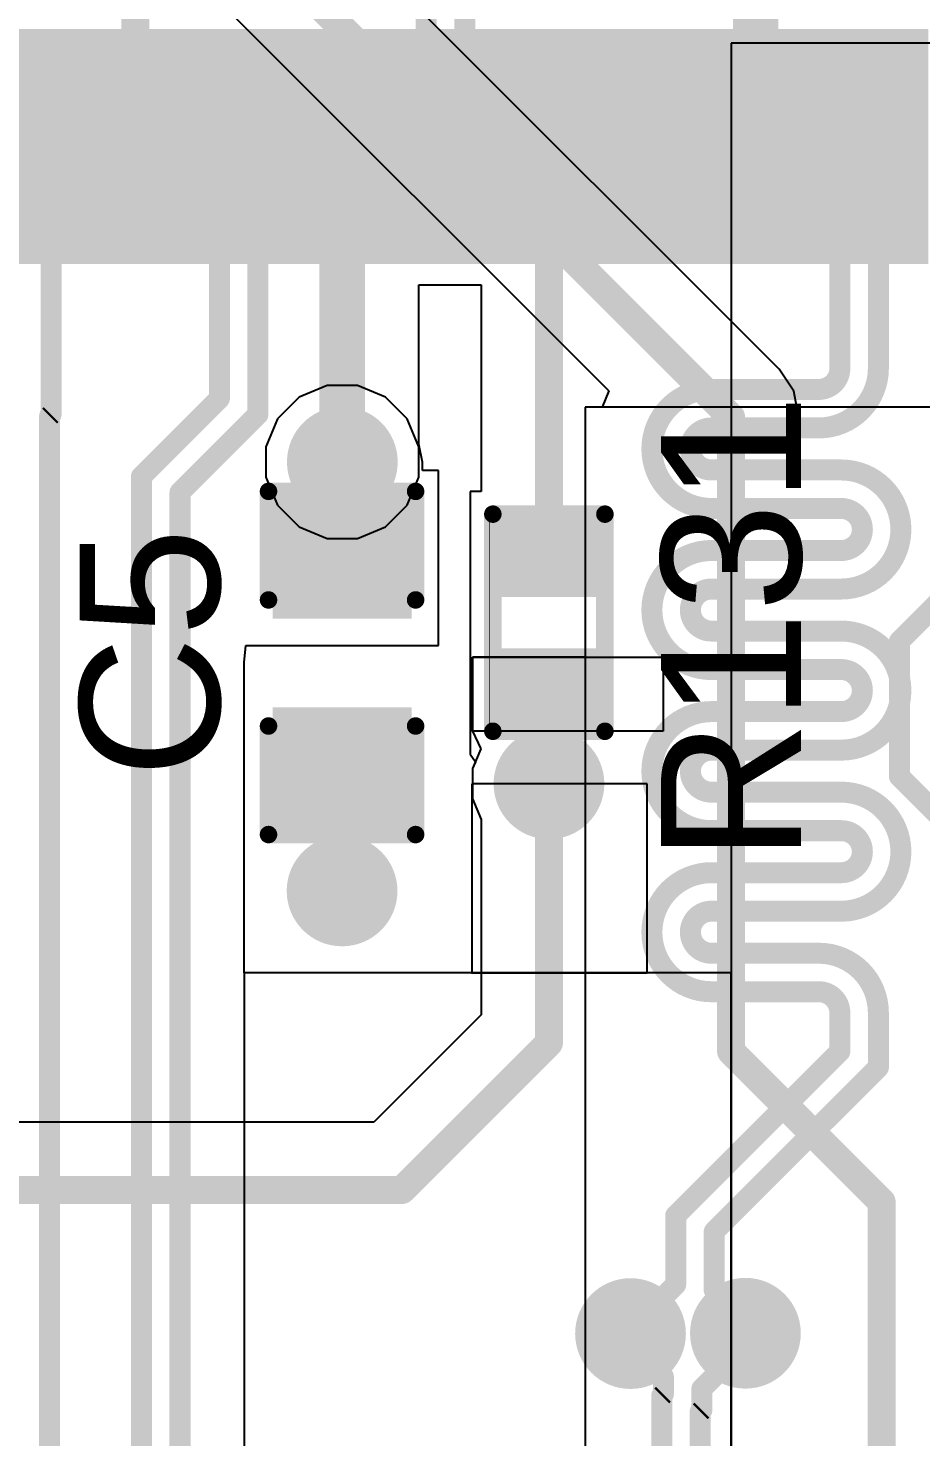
# Model space of a CAD drawing. Header units: millimetres. Extents: x 0 to 172, y 0 to 138.
# Drawn here: x 77.12 to 83.6, y 36.56 to 46.78 of the extents above; entities that cross this region are included whole.
import ezdxf

# ---------------------------------------------------------------- set-up
doc = ezdxf.new("R2010")
doc.units = ezdxf.units.MM
for name, color, linetype in [('BottomLayer', 5, 'Continuous'), ('BottomSolder', 6, 'Continuous'), ('TopLayer', 1, 'Continuous'), ('TopOverlay', 2, 'Continuous'), ('TopPaste', 8, 'Continuous'), ('TopSolder', 216, 'Continuous'), ('ViaHoleLayer', 16, 'Continuous')]:
    doc.layers.add(name, color=color, linetype=linetype)
doc.styles.add('Arial', font='', dxfattribs={"height": 0.2})
doc.styles.get('Arial').set_extended_font_data('Arial')

# ---------------------------------------------------------------- blocks, each defined once
blk = doc.blocks.new('MM70_314B1_2_R300_33')
at = {"layer": 'TopLayer'}
for points in [[(22.04999908, 4.84999919), (22.34999848, 4.84999919), (22.34999848, 3.34999965), (22.04999908, 3.34999965)], [(22.55000062, 4.84999919), (22.85000002, 4.84999919), (22.85000002, 3.34999965), (22.55000062, 3.34999965)], [(23.04999962, 4.84999919), (23.34999902, 4.84999919), (23.34999902, 3.34999965), (23.04999962, 3.34999965)], [(23.54999862, 4.84999919), (23.84999802, 4.84999919), (23.84999802, 3.34999965), (23.54999862, 3.34999965)], [(24.05000016, 4.84999919), (24.34999956, 4.84999919), (24.34999956, 3.34999965), (24.05000016, 3.34999965)], [(24.54999916, 4.84999919), (24.84999856, 4.84999919), (24.84999856, 3.34999965), (24.54999916, 3.34999965)], [(25.0500007, 4.84999919), (25.3500001, 4.84999919), (25.3500001, 3.34999965), (25.0500007, 3.34999965)], [(25.5499997, 4.84999919), (25.8499991, 4.84999919), (25.8499991, 3.34999965), (25.5499997, 3.34999965)], [(26.0499987, 4.84999919), (26.3499981, 4.84999919), (26.3499981, 3.34999965), (26.0499987, 3.34999965)], [(26.55000024, 4.84999919), (26.84999964, 4.84999919), (26.84999964, 3.34999965), (26.55000024, 3.34999965)], [(27.04999924, 4.84999919), (27.34999864, 4.84999919), (27.34999864, 3.34999965), (27.04999924, 3.34999965)], [(27.55000078, 4.84999919), (27.85000018, 4.84999919), (27.85000018, 3.34999965), (27.55000078, 3.34999965)], [(28.04999978, 4.84999919), (28.34999918, 4.84999919), (28.34999918, 3.34999965), (28.04999978, 3.34999965)]]:
    blk.add_hatch(color=1, dxfattribs=at).paths.add_polyline_path(points)
at = {"layer": 'TopPaste'}
for points in [[(22.04999908, 4.84999919), (22.34999848, 4.84999919), (22.34999848, 3.34999965), (22.04999908, 3.34999965)], [(22.55000062, 4.84999919), (22.85000002, 4.84999919), (22.85000002, 3.34999965), (22.55000062, 3.34999965)], [(23.04999962, 4.84999919), (23.34999902, 4.84999919), (23.34999902, 3.34999965), (23.04999962, 3.34999965)], [(23.54999862, 4.84999919), (23.84999802, 4.84999919), (23.84999802, 3.34999965), (23.54999862, 3.34999965)], [(24.05000016, 4.84999919), (24.34999956, 4.84999919), (24.34999956, 3.34999965), (24.05000016, 3.34999965)], [(24.54999916, 4.84999919), (24.84999856, 4.84999919), (24.84999856, 3.34999965), (24.54999916, 3.34999965)], [(25.0500007, 4.84999919), (25.3500001, 4.84999919), (25.3500001, 3.34999965), (25.0500007, 3.34999965)], [(25.5499997, 4.84999919), (25.8499991, 4.84999919), (25.8499991, 3.34999965), (25.5499997, 3.34999965)], [(26.0499987, 4.84999919), (26.3499981, 4.84999919), (26.3499981, 3.34999965), (26.0499987, 3.34999965)], [(26.55000024, 4.84999919), (26.84999964, 4.84999919), (26.84999964, 3.34999965), (26.55000024, 3.34999965)], [(27.04999924, 4.84999919), (27.34999864, 4.84999919), (27.34999864, 3.34999965), (27.04999924, 3.34999965)], [(27.55000078, 4.84999919), (27.85000018, 4.84999919), (27.85000018, 3.34999965), (27.55000078, 3.34999965)], [(28.04999978, 4.84999919), (28.34999918, 4.84999919), (28.34999918, 3.34999965), (28.04999978, 3.34999965)]]:
    blk.add_hatch(color=8, dxfattribs=at).paths.add_polyline_path(points)
at = {"layer": 'TopSolder'}
for points in [[(21.94839908, 4.95159919), (22.45159848, 4.95159919), (22.45159848, 3.24839965), (21.94839908, 3.24839965)], [(22.44840062, 4.95159919), (22.95160002, 4.95159919), (22.95160002, 3.24839965), (22.44840062, 3.24839965)], [(22.94839962, 4.95159919), (23.45159902, 4.95159919), (23.45159902, 3.24839965), (22.94839962, 3.24839965)], [(23.44839862, 4.95159919), (23.95159802, 4.95159919), (23.95159802, 3.24839965), (23.44839862, 3.24839965)], [(23.94840016, 4.95159919), (24.45159956, 4.95159919), (24.45159956, 3.24839965), (23.94840016, 3.24839965)], [(24.44839916, 4.95159919), (24.95159856, 4.95159919), (24.95159856, 3.24839965), (24.44839916, 3.24839965)], [(24.9484007, 4.95159919), (25.4516001, 4.95159919), (25.4516001, 3.24839965), (24.9484007, 3.24839965)], [(25.4483997, 4.95159919), (25.9515991, 4.95159919), (25.9515991, 3.24839965), (25.4483997, 3.24839965)], [(25.9483987, 4.95159919), (26.4515981, 4.95159919), (26.4515981, 3.24839965), (25.9483987, 3.24839965)], [(26.44840024, 4.95159919), (26.95159964, 4.95159919), (26.95159964, 3.24839965), (26.44840024, 3.24839965)], [(26.94839924, 4.95159919), (27.45159864, 4.95159919), (27.45159864, 3.24839965), (26.94839924, 3.24839965)], [(27.44840078, 4.95159919), (27.95160018, 4.95159919), (27.95160018, 3.24839965), (27.44840078, 3.24839965)], [(27.94839978, 4.95159919), (28.45159918, 4.95159919), (28.45159918, 3.24839965), (27.94839978, 3.24839965)], [(28.44839878, 4.95159919), (28.95159818, 4.95159919), (28.95159818, 3.24839965), (28.44839878, 3.24839965)]]:
    blk.add_hatch(color=216, dxfattribs=at).paths.add_polyline_path(points)
blk = doc.blocks.new('R___0402_102')
at = {"layer": 'TopLayer'}
for points in [[(-0.6985, -0.3175), (-0.6985, 0.3174999999999999), (-0.2413000000000001, 0.3175), (-0.2412999999999999, -0.3174999999999999)], [(0.2413000000000001, -0.3175), (0.2412999999999999, 0.3174999999999999), (0.6985, 0.3175), (0.6985, -0.3174999999999999)]]:
    blk.add_hatch(color=1, dxfattribs=at).paths.add_polyline_path(points)
at = {"layer": 'TopPaste'}
for points in [[(-0.6985, -0.3175), (-0.6985, 0.3174999999999999), (-0.2413000000000001, 0.3175), (-0.2412999999999999, -0.3174999999999999)], [(0.2413000000000001, -0.3175), (0.2412999999999999, 0.3174999999999999), (0.6985, 0.3175), (0.6985, -0.3174999999999999)]]:
    blk.add_hatch(color=8, dxfattribs=at).paths.add_polyline_path(points)
at = {"layer": 'TopSolder'}
for points in [[(-0.75350116, -0.3725011600000001), (-0.75350116, 0.3725011599999999), (-0.18629884, 0.3725011600000001), (-0.1862988399999999, -0.3725011599999999)], [(0.18629884, -0.3725011600000001), (0.1862988399999999, 0.3725011599999999), (0.75350116, 0.3725011600000001), (0.75350116, -0.3725011599999999)]]:
    blk.add_hatch(color=216, dxfattribs=at).paths.add_polyline_path(points)
at = {"layer": 'TopOverlay'}
for points, const_width in [([(-0.7874, -0.4064), (-0.7874, 0.4064)], 0.127), ([(0.7874, 0.4064), (-0.7874, 0.4064)], 0.127), ([(0.7874, -0.4064), (0.7874, 0.4064)], 0.127), ([(0.7874, -0.4064), (-0.7874, -0.4064)], 0.127), ([(0.8128, -0.4318), (-0.8128, -0.4318)], 0.0032258)]:
    blk.add_lwpolyline(points, dxfattribs=dict(at, const_width=const_width))
for points, const_width in [([(-0.8191499999999999, 0.4064, 1), (-0.7556499999999999, 0.4064, 1)], 0.0635), ([(-0.8191499999999999, 0.4064, 1), (-0.7556499999999999, 0.4064, 1)], 0.0635), ([(0.7556499999999999, 0.4064, 1), (0.8191499999999999, 0.4064, 1)], 0.0635), ([(0.7556499999999999, 0.4064, 1), (0.8191499999999999, 0.4064, 1)], 0.0635), ([(-0.8191499999999999, -0.4064, 1), (-0.7556499999999999, -0.4064, 1)], 0.0635), ([(-0.8191499999999999, -0.4064, 1), (-0.7556499999999999, -0.4064, 1)], 0.0635), ([(0.7556499999999999, -0.4064, 1), (0.8191499999999999, -0.4064, 1)], 0.0635), ([(0.7556499999999999, -0.4064, 1), (0.8191499999999999, -0.4064, 1)], 0.0635), ([(-0.81360518, -0.4318, 1), (-0.8119948199999999, -0.4318, 1)], 0.0016129), ([(0.8119948199999999, -0.4318, 1), (0.81360518, -0.4318, 1)], 0.0016129)]:
    blk.add_lwpolyline(points, format="xyb", close=True, dxfattribs=dict(at, const_width=const_width))
blk = doc.blocks.new('C___0603_426')
at = {"layer": 'TopLayer'}
for points in [[(-0.3809999999999999, 0.4445), (-0.3809999999999999, -0.4445), (-1.143, -0.4445), (-1.143, 0.4445)], [(1.143, 0.4445), (1.143, -0.4445), (0.3809999999999999, -0.4445), (0.3809999999999999, 0.4445)]]:
    blk.add_hatch(color=1, dxfattribs=at).paths.add_polyline_path(points)
at = {"layer": 'TopPaste'}
for points in [[(-0.3809999999999999, 0.4445), (-0.3809999999999999, -0.4445), (-1.143, -0.4445), (-1.143, 0.4445)], [(1.143, 0.4445), (1.143, -0.4445), (0.3809999999999999, -0.4445), (0.3809999999999999, 0.4445)]]:
    blk.add_hatch(color=8, dxfattribs=at).paths.add_polyline_path(points)
at = {"layer": 'TopSolder'}
for points in [[(-0.3210001199999999, 0.50449988), (-0.3210001199999999, -0.50449988), (-1.20299988, -0.50449988), (-1.20299988, 0.50449988)], [(1.20299988, 0.50449988), (1.20299988, -0.50449988), (0.3210001199999999, -0.50449988), (0.3210001199999999, 0.50449988)]]:
    blk.add_hatch(color=216, dxfattribs=at).paths.add_polyline_path(points)
at = {"layer": 'TopOverlay', "const_width": 0.127}
for points in [[(-1.2446, 0.5334), (-0.4571999999999999, 0.5334)], [(-1.2446, 0.5334), (-1.2446, -0.5334)], [(0.4571999999999999, 0.5334), (1.2446, 0.5334)], [(1.2446, 0.5334), (1.2446, -0.5334)], [(-1.2446, -0.5334), (-0.4571999999999999, -0.5334)], [(0.4571999999999999, -0.5334), (1.2446, -0.5334)]]:
    blk.add_lwpolyline(points, dxfattribs=at)
at = {"layer": 'TopOverlay', "const_width": 0.0635}
for points in [[(-1.27635, 0.5334, 1), (-1.21285, 0.5334, 1)], [(-1.27635, 0.5334, 1), (-1.21285, 0.5334, 1)], [(-0.4889499999999999, 0.5334, 1), (-0.42545, 0.5334, 1)], [(0.42545, 0.5334, 1), (0.4889499999999999, 0.5334, 1)], [(1.21285, 0.5334, 1), (1.27635, 0.5334, 1)], [(1.21285, 0.5334, 1), (1.27635, 0.5334, 1)], [(-1.27635, -0.5334, 1), (-1.21285, -0.5334, 1)], [(-1.27635, -0.5334, 1), (-1.21285, -0.5334, 1)], [(-0.4889499999999999, -0.5334, 1), (-0.42545, -0.5334, 1)], [(0.42545, -0.5334, 1), (0.4889499999999999, -0.5334, 1)], [(1.21285, -0.5334, 1), (1.27635, -0.5334, 1)], [(1.21285, -0.5334, 1), (1.27635, -0.5334, 1)]]:
    blk.add_lwpolyline(points, format="xyb", close=True, dxfattribs=at)

msp = doc.modelspace()

# ---------------------------------------------------------------- hatches: boundary and pattern name
at = {"layer": 'BottomLayer'}
h = msp.add_hatch(color=5, dxfattribs=at)
edge = h.paths.add_edge_path()
edge.add_arc((79.40039999999999, 43.63466254), 0.2999994, 0, 360)
h = msp.add_hatch(color=5, dxfattribs=at)
edge = h.paths.add_edge_path()
edge.add_arc((80.899, 41.3004), 0.2999994, 0, 360)
h = msp.add_hatch(color=5, dxfattribs=at)
edge = h.paths.add_edge_path()
edge.add_arc((79.39839848, 40.52320064), 0.2999994, 0, 360)
h = msp.add_hatch(color=5, dxfattribs=at)
edge = h.paths.add_edge_path()
edge.add_arc((81.4904009, 37.3126), 0.2999994, 0, 360)
h = msp.add_hatch(color=5, dxfattribs=at)
edge = h.paths.add_edge_path()
edge.add_arc((82.32379522, 37.31500029999999), 0.2999994, 0, 360)
at = {"layer": 'BottomSolder'}
h = msp.add_hatch(color=6, dxfattribs=at)
edge = h.paths.add_edge_path()
edge.add_arc((79.40039999999999, 43.63466254), 0.4015993999999999, 0, 360)
h = msp.add_hatch(color=6, dxfattribs=at)
edge = h.paths.add_edge_path()
edge.add_arc((80.899, 41.3004), 0.4015993999999999, 0, 360)
h = msp.add_hatch(color=6, dxfattribs=at)
edge = h.paths.add_edge_path()
edge.add_arc((79.39839848, 40.52320064), 0.4015993999999999, 0, 360)
h = msp.add_hatch(color=6, dxfattribs=at)
edge = h.paths.add_edge_path()
edge.add_arc((81.4904009, 37.3126), 0.4015993999999999, 0, 360)
h = msp.add_hatch(color=6, dxfattribs=at)
edge = h.paths.add_edge_path()
edge.add_arc((82.32379522, 37.31500029999999), 0.4015993999999999, 0, 360)
at = {"layer": 'TopLayer'}
h = msp.add_hatch(color=1, dxfattribs=at)
edge = h.paths.add_edge_path()
edge.add_arc((79.40039999999999, 43.63466254), 0.2999994, 0, 360)
h = msp.add_hatch(color=1, dxfattribs=at)
edge = h.paths.add_edge_path()
edge.add_arc((80.899, 41.3004), 0.2999994, 0, 360)
h = msp.add_hatch(color=1, dxfattribs=at)
edge = h.paths.add_edge_path()
edge.add_arc((79.39839848, 40.52320064), 0.2999994, 0, 360)
h = msp.add_hatch(color=1, dxfattribs=at)
edge = h.paths.add_edge_path()
edge.add_arc((81.4904009, 37.3126), 0.2999994, 0, 360)
h = msp.add_hatch(color=1, dxfattribs=at)
edge = h.paths.add_edge_path()
edge.add_arc((82.32379522, 37.31500029999999), 0.2999994, 0, 360)
at = {"layer": 'TopSolder'}
h = msp.add_hatch(color=216, dxfattribs=at)
edge = h.paths.add_edge_path()
edge.add_arc((79.40039999999999, 43.63466254), 0.4015993999999999, 0, 360)
h = msp.add_hatch(color=216, dxfattribs=at)
edge = h.paths.add_edge_path()
edge.add_arc((80.899, 41.3004), 0.4015993999999999, 0, 360)
h = msp.add_hatch(color=216, dxfattribs=at)
edge = h.paths.add_edge_path()
edge.add_arc((79.39839848, 40.52320064), 0.4015993999999999, 0, 360)
h = msp.add_hatch(color=216, dxfattribs=at)
edge = h.paths.add_edge_path()
edge.add_arc((81.4904009, 37.3126), 0.4015993999999999, 0, 360)
h = msp.add_hatch(color=216, dxfattribs=at)
edge = h.paths.add_edge_path()
edge.add_arc((82.32379522, 37.31500029999999), 0.4015993999999999, 0, 360)
at = {"layer": 'ViaHoleLayer'}
h = msp.add_hatch(color=16, dxfattribs=at)
edge = h.paths.add_edge_path()
edge.add_arc((79.40039999999999, 43.63466254), 0.1499997, 0, 360)
h = msp.add_hatch(color=16, dxfattribs=at)
edge = h.paths.add_edge_path()
edge.add_arc((80.899, 41.3004), 0.1499997, 0, 360)
h = msp.add_hatch(color=16, dxfattribs=at)
edge = h.paths.add_edge_path()
edge.add_arc((79.39839848, 40.52320064), 0.1499997, 0, 360)
h = msp.add_hatch(color=16, dxfattribs=at)
edge = h.paths.add_edge_path()
edge.add_arc((81.4904009, 37.3126), 0.1499997, 0, 360)
h = msp.add_hatch(color=16, dxfattribs=at)
edge = h.paths.add_edge_path()
edge.add_arc((82.32379522, 37.31500029999999), 0.1499997, 0, 360)

# ---------------------------------------------------------------- linework, layer by layer
at = {"layer": 'BottomLayer'}
for p, q in [((82.56773428, 44.30766348), (79.33025027999999, 47.54514748)), ((78.49026212, 46.99339852), (81.33339588, 44.15026476)), ((82.67439904, 44.1480321), (82.56773428, 44.30766348)), ((79.2902021, 44.18866194), (79.08658553999999, 44.10432124)), ((79.5105979, 44.18866194), (79.2902021, 44.18866194)), ((79.71421446, 44.10432124), (79.5105979, 44.18866194)), ((81.33339588, 44.15026476), (81.28479297999999, 44.032932)), ((82.69729206, 44.032932), (82.67439904, 44.1480321)), ((79.08658553999999, 44.10432124), (78.9307413, 43.948477)), ((79.87005869999999, 43.948477), (79.71421446, 44.10432124)), ((78.9307413, 43.948477), (78.8464006, 43.74486044)), ((79.9543994, 43.74486044), (79.87005869999999, 43.948477)), ((92.39278448, 44.032932), (81.16189761999999, 44.032932)), ((81.16189761999999, 44.032932), (81.16189761999999, 26.73753606)), ((81.28479297999999, 44.032932), (81.16189761999999, 44.032932)), ((81.16189761999999, 44.032932), (81.16189761999999, 42.21785308)), ((87.20549996, 44.032932), (82.69729206, 44.032932)), ((78.8464006, 43.74486044), (78.8464006, 43.52446464)), ((79.9543994, 43.52446464), (79.9543994, 43.74486044)), ((78.8464006, 43.52446464), (78.9307413, 43.32084808)), ((79.87005869999999, 43.32084808), (79.9543994, 43.52446464)), ((78.9307413, 43.32084808), (79.08658553999999, 43.16500384)), ((79.71421446, 43.16500384), (79.87005869999999, 43.32084808)), ((79.08658553999999, 43.16500384), (79.2902021, 43.08066314)), ((79.5105979, 43.08066314), (79.71421446, 43.16500384)), ((79.2902021, 43.08066314), (79.5105979, 43.08066314)), ((80.34500059999999, 41.6814), (80.34500059999999, 42.21785308)), ((80.34500059999999, 42.21785308), (81.72774611999999, 42.21785308)), ((81.16189761999999, 42.21785308), (80.34500059999999, 42.21785308)), ((80.34500059999999, 42.21785308), (80.34500059999999, 41.68140254)), ((81.72774611999999, 42.21785308), (81.72774611999999, 41.6814)), ((80.34500059999999, 41.68140254), (80.34499806, 41.68140254)), ((80.34499806, 41.68140254), (80.4045636, 41.55439746)), ((81.7118, 41.6814), (80.34500059999999, 41.6814)), ((81.72774611999999, 41.6814), (81.7118, 41.6814)), ((80.4045636, 41.55439746), (80.34500059999999, 41.41059789999999)), ((80.34500059999999, 41.41059789999999), (80.34500059999999, 41.1902021)), ((80.34500059999999, 41.1902021), (80.40694612, 41.04065198)), ((80.40694612, 41.04065198), (80.40694612, 39.62461468)), ((80.40694612, 39.62461468), (79.62838531999999, 38.84605388)), ((79.62838531999999, 38.84605388), (68.696332, 38.84605388))]:
    msp.add_line(p, q, dxfattribs=at)
for points, const_width in [([(78.8381964, 47.3413328), (82.21979999999999, 43.9597292)], 0.2032), ([(82.21979999999999, 39.3595479), (82.21979999999999, 43.9597292)], 0.2032), ([(83.44039954, 42.3335831), (83.9957426, 42.88892616)], 0.1524), ([(83.44039954, 41.35422767999999), (83.44039954, 42.3335831)], 0.1524), ([(80.899, 39.4208), (80.899, 41.3004)], 0.2032), ([(83.44039954, 41.35422767999999), (84.11234892, 40.6822783)], 0.1524), ([(79.83219999999999, 38.354), (80.899, 39.4208)], 0.2032), ([(82.21979999999999, 39.3595479), (83.31199999999998, 38.2673479)], 0.2032), ([(68.696332, 38.354), (79.83219999999999, 38.354)], 0.2032), ([(83.31199999999998, 35.50919999999999), (83.31199999999998, 38.2673479)], 0.2032), ([(81.4904009, 37.23805354), (81.4904009, 37.3126)], 0.1524), ([(81.4904009, 37.23805354), (81.72892976, 36.99952467999999)], 0.1524), ([(82.00832976, 36.91265414), (82.32379522, 37.2281196)], 0.1524), ([(82.32379522, 37.2281196), (82.32379522, 37.31500029999999)], 0.1524), ([(81.72892976, 36.87327652), (81.72892976, 36.99952467999999)], 0.1524), ([(82.00832976, 36.7575465), (82.00832976, 36.91265414)], 0.1524), ([(81.71659552, 36.86094228), (81.72892976, 36.87327652)], 0.1524), ([(81.71659552, 36.03944532), (81.71659552, 36.86094228)], 0.1524), ([(81.99599552, 36.74521226), (82.00832976, 36.7575465)], 0.1524), ([(81.99599552, 35.9237153), (81.99599552, 36.74521226)], 0.1524)]:
    msp.add_lwpolyline(points, dxfattribs=dict(at, const_width=const_width))
for points, const_width in [([(82.169, 43.9597292, 1), (82.27059999999999, 43.9597292, 1)], 0.1016), ([(82.169, 43.9597292, 1), (82.27059999999999, 43.9597292, 1)], 0.1016), ([(83.40229954, 42.3335831, 1), (83.47849954, 42.3335831, 1)], 0.0762), ([(83.40229954, 42.3335831, 1), (83.47849954, 42.3335831, 1)], 0.0762), ([(80.84819999999999, 41.3004, 1), (80.9498, 41.3004, 1)], 0.1016), ([(83.40229954, 41.35422767999999, 1), (83.47849954, 41.35422767999999, 1)], 0.0762), ([(83.40229954, 41.35422767999999, 1), (83.47849954, 41.35422767999999, 1)], 0.0762), ([(80.84819999999999, 39.4208, 1), (80.9498, 39.4208, 1)], 0.1016), ([(80.84819999999999, 39.4208, 1), (80.9498, 39.4208, 1)], 0.1016), ([(82.169, 39.3595479, 1), (82.27059999999999, 39.3595479, 1)], 0.1016), ([(82.169, 39.3595479, 1), (82.27059999999999, 39.3595479, 1)], 0.1016), ([(79.78139999999999, 38.354, 1), (79.883, 38.354, 1)], 0.1016), ([(79.78139999999999, 38.354, 1), (79.883, 38.354, 1)], 0.1016), ([(83.2612, 38.2673479, 1), (83.3628, 38.2673479, 1)], 0.1016), ([(83.2612, 38.2673479, 1), (83.3628, 38.2673479, 1)], 0.1016), ([(81.45230089999998, 37.3126, 1), (81.5285009, 37.3126, 1)], 0.0762), ([(81.45230089999998, 37.23805354, 1), (81.5285009, 37.23805354, 1)], 0.0762), ([(81.45230089999998, 37.23805354, 1), (81.5285009, 37.23805354, 1)], 0.0762), ([(82.28569522, 37.31500029999999, 1), (82.36189522, 37.31500029999999, 1)], 0.0762), ([(82.28569522, 37.2281196, 1), (82.36189522, 37.2281196, 1)], 0.0762), ([(82.28569522, 37.2281196, 1), (82.36189522, 37.2281196, 1)], 0.0762), ([(81.69082975999999, 36.99952467999999, 1), (81.76702976, 36.99952467999999, 1)], 0.0762), ([(81.69082975999999, 36.99952467999999, 1), (81.76702976, 36.99952467999999, 1)], 0.0762), ([(81.97022976, 36.91265414, 1), (82.04642976, 36.91265414, 1)], 0.0762), ([(81.97022976, 36.91265414, 1), (82.04642976, 36.91265414, 1)], 0.0762), ([(81.67849552, 36.86094228, 1), (81.75469551999998, 36.86094228, 1)], 0.0762), ([(81.67849552, 36.86094228, 1), (81.75469551999998, 36.86094228, 1)], 0.0762), ([(81.69082975999999, 36.87327652, 1), (81.76702976, 36.87327652, 1)], 0.0762), ([(81.69082975999999, 36.87327652, 1), (81.76702976, 36.87327652, 1)], 0.0762), ([(81.95789552, 36.74521226, 1), (82.03409552, 36.74521226, 1)], 0.0762), ([(81.95789552, 36.74521226, 1), (82.03409552, 36.74521226, 1)], 0.0762), ([(81.97022976, 36.7575465, 1), (82.04642976, 36.7575465, 1)], 0.0762), ([(81.97022976, 36.7575465, 1), (82.04642976, 36.7575465, 1)], 0.0762)]:
    msp.add_lwpolyline(points, format="xyb", close=True, dxfattribs=dict(at, const_width=const_width))
at = {"layer": 'TopLayer'}
for p, q in [((82.21979999999999, 46.67320104), (82.21979999999999, 25.908)), ((99.79659746, 46.67320104), (82.21979999999999, 46.67320104)), ((79.95619771999999, 43.7638571), (79.95619771999999, 44.91920149999999)), ((79.95619771999999, 44.91920149999999), (80.40634413999999, 44.91920149999999)), ((80.40634413999999, 44.91920149999999), (80.40634413999999, 43.4213)), ((79.98209556, 43.63366178), (79.95619771999999, 43.7638571)), ((79.98209556, 43.5737), (79.98209556, 43.63366178)), ((80.09689848, 43.5737), (79.98209556, 43.5737)), ((80.09689848, 42.3037), (80.09689848, 43.5737)), ((80.40634413999999, 43.4213), (80.32689801999999, 43.4213)), ((80.32689801999999, 43.4213), (80.32689801999999, 42.4561)), ((80.32689801999999, 42.4561), (80.32689801999999, 41.5163)), ((78.68915428, 42.18115007999999), (78.69990102, 42.3037)), ((78.69990102, 42.3037), (80.09689848, 42.3037)), ((78.68915428, 39.92880253999999), (78.68915428, 42.18115007999999)), ((80.32689801999999, 41.5163), (80.32689547999999, 41.5163)), ((80.32689547999999, 41.5163), (80.36509962, 41.4591246)), ((80.36509962, 41.4591246), (80.34500059999999, 41.41059789999999)), ((80.34500059999999, 41.41059789999999), (80.34500059999999, 41.3004)), ((81.61030668, 41.3004), (80.34009332, 41.3004)), ((80.34009332, 41.3004), (80.34009332, 39.93130698)), ((80.34500059999999, 41.3004), (80.34009332, 41.3004)), ((80.34009332, 41.3004), (80.34009332, 39.93130698)), ((81.61030668, 39.92880253999999), (81.61030668, 41.3004)), ((82.21979999999999, 39.92880253999999), (78.68915428, 39.92880253999999)), ((78.68915428, 39.92880253999999), (78.68915428, 33.14704572)), ((80.33758888, 39.92880253999999), (78.68915428, 39.92880253999999)), ((80.34009332, 39.93130698), (80.33758888, 39.92880253999999)), ((80.34009332, 39.93130698), (80.33758888, 39.92880253999999)), ((80.33758888, 39.92880253999999), (80.34009332, 39.9288)), ((80.34009332, 39.9288), (81.61030668, 39.92880253999999)), ((82.21979999999999, 33.147), (82.21979999999999, 39.92880253999999))]:
    msp.add_line(p, q, dxfattribs=at)
for points, const_width in [([(77.8983964, 45.9232), (77.8983964, 47.83074507999999)], 0.2032), ([(80.00869698, 46.68627695999999), (80.00869698, 47.70734425999999)], 0.1524), ([(82.39839755999999, 45.9232), (82.39839755999999, 47.63872616)], 0.3302), ([(80.28809697999999, 46.68627695999999), (80.28809697999999, 47.59161424)], 0.1524), ([(79.97219718, 46.64977716), (80.00869698, 46.68627695999999)], 0.1524), ([(79.97219718, 45.9969997), (79.97219718, 46.64977716)], 0.1524), ([(80.28809697999999, 46.68627695999999), (80.32459678000001, 46.64977716)], 0.1524), ([(80.32459678000001, 45.9969997), (80.32459678000001, 46.64977716)], 0.1524), ([(79.39839848, 45.9232), (79.39939924, 45.92219924)], 0.3302), ([(79.39939924, 43.63619924), (79.39939924, 45.92219924)], 0.3302), ([(77.3245977, 45.8494003), (77.3983974, 45.9232)], 0.1524), ([(78.39839794, 45.9232), (78.47219764, 45.8494003)], 0.1524), ([(78.82459724, 45.8494003), (78.89839694, 45.9232)], 0.1524), ([(79.89839748, 45.9232), (79.97219718, 45.9969997)], 0.1524), ([(80.32459678000001, 45.9969997), (80.39839647999999, 45.9232)], 0.1524), ([(80.89839802, 42.9387), (80.89839802, 45.9232)], 0.2032), ([(82.89839656, 45.9232), (82.97219626, 45.8494003)], 0.1524), ([(83.32459839999999, 45.8494003), (83.3983981, 45.9232)], 0.1524), ([(77.3245977, 45.19662284), (77.3245977, 45.8494003)], 0.1524), ([(78.47219764, 45.19662284), (78.47219764, 45.8494003)], 0.1524), ([(78.82459724, 45.19662284), (78.82459724, 45.8494003)], 0.1524), ([(82.97219626, 45.19662284), (82.97219626, 45.8494003)], 0.1524), ([(83.32459839999999, 45.19662538), (83.32459839999999, 45.8494003)], 0.1524), ([(77.2880979, 45.16012303999999), (77.3245977, 45.19662284)], 0.1524), ([(78.47219764, 45.19662284), (78.50869743999999, 45.16012303999999)], 0.1524), ([(78.78809743999999, 45.16012303999999), (78.82459724, 45.19662284)], 0.1524), ([(82.97219626, 45.19662284), (83.00869606, 45.16012303999999)], 0.1524), ([(83.28809605999999, 45.16012303999999), (83.32459839999999, 45.19662538)], 0.1524), ([(77.2880979, 43.97895446), (77.2880979, 45.16012303999999)], 0.1524), ([(78.50869743999999, 44.09468448), (78.50869743999999, 45.16012303999999)], 0.1524), ([(78.78809743999999, 43.97895446), (78.78809743999999, 45.16012303999999)], 0.1524), ([(83.00869606, 45.15836536), (83.00869606, 45.16012303999999)], 0.1524), ([(83.00869606, 44.31320576), (83.00869606, 45.15836536)], 0.1524), ([(83.28809605999999, 45.15836536), (83.28809605999999, 45.16012303999999)], 0.1524), ([(83.28809605999999, 44.31320576), (83.28809605999999, 45.15836536)], 0.1524), ([(77.94359824, 43.52958528), (78.50869743999999, 44.09468448)], 0.1524), ([(82.07721455999999, 44.16080576), (82.85629605999999, 44.16080576)], 0.1524), ([(77.27743751999999, 43.96829408), (77.2880979, 43.97895446)], 0.1524), ([(77.27743751999999, 33.99658682), (77.27743751999999, 43.96829408)], 0.1524), ([(78.22299824, 43.41385526), (78.78809743999999, 43.97895446)], 0.1524), ([(82.07721455999999, 43.88140576), (82.85629605999999, 43.88140576)], 0.1524), ([(79.39939924, 42.93970076), (79.39939924, 43.63366178)], 0.3809999999999999), ([(79.39839848, 43.63519847999999), (79.39939924, 43.63619924)], 0.3302), ([(79.39939924, 43.63366178), (79.40039999999999, 43.63466254)], 0.3302), ([(82.07721455999999, 43.57660576), (83.01957741999999, 43.57660576)], 0.1524), ([(77.94359824, 33.99494851999999), (77.94359824, 43.52958528)], 0.1524), ([(78.22299824, 34.11067854), (78.22299824, 43.41385526)], 0.1524), ([(82.07721455999999, 43.29720576), (83.01957741999999, 43.29720576)], 0.1524), ([(79.39839848, 42.9387), (79.39939924, 42.93970076)], 0.3302), ([(82.07721455999999, 42.99240576), (83.01957741999999, 42.99240576)], 0.1524), ([(82.07721455999999, 42.71300575999999), (83.01957741999999, 42.71300575999999)], 0.1524), ([(82.07721455999999, 42.40820575999999), (83.01957741999999, 42.40820575999999)], 0.1524), ([(82.07721455999999, 42.12880576), (83.01957741999999, 42.12880576)], 0.1524), ([(80.89839802, 41.9989), (80.89869773999999, 41.99860028)], 0.2032), ([(80.89869773999999, 41.30070225999999), (80.89869773999999, 41.99860028)], 0.2032), ([(82.07721455999999, 41.82400576), (83.01957741999999, 41.82400576)], 0.1524), ([(82.07721455999999, 41.54460576), (83.01957741999999, 41.54460576)], 0.1524), ([(79.39839848, 40.52320064), (79.39839848, 41.4147)], 0.3048), ([(80.89869773999999, 41.30070225999999), (80.899, 41.3004)], 0.2032), ([(82.07721455999999, 41.23980576), (83.01957741999999, 41.23980576)], 0.1524), ([(82.07721455999999, 40.96040576), (83.01957741999999, 40.96040576)], 0.1524), ([(82.07721455999999, 40.65560576), (83.01957741999999, 40.65560576)], 0.1524), ([(82.07721455999999, 40.37620576), (83.01957741999999, 40.37620576)], 0.1524), ([(82.07721455999999, 40.07140576), (82.85629605999999, 40.07140576)], 0.1524), ([(82.07721455999999, 39.79200576), (82.85629605999999, 39.79200576)], 0.1524), ([(83.00869606, 39.42369306), (83.00869606, 39.63960575999999)], 0.1524), ([(83.28809605999999, 39.42369306), (83.28809605999999, 39.63960575999999)], 0.1524), ([(83.00869606, 39.35871478), (83.00869606, 39.42369306)], 0.1524), ([(83.28809605999999, 39.24298476), (83.28809605999999, 39.42369306)], 0.1524), ([(81.8182006, 38.16821932), (83.00869606, 39.35871478)], 0.1524), ([(82.09760059999999, 38.0524893), (83.28809605999999, 39.24298476)], 0.1524), ([(81.8182006, 37.66811364), (81.8182006, 38.16821932)], 0.1524), ([(82.09760059999999, 37.62807562), (82.09760059999999, 38.0524893)], 0.1524), ([(81.4904009, 37.34031394), (81.8182006, 37.66811364)], 0.1524), ([(82.09760059999999, 37.62807562), (82.32379522, 37.401881)], 0.1524), ([(81.4904009, 37.3126), (81.4904009, 37.34031394)], 0.1524), ([(82.32379522, 37.31500029999999), (82.32379522, 37.401881)], 0.1524)]:
    msp.add_lwpolyline(points, dxfattribs=dict(at, const_width=const_width))
for points, const_width in [([(79.93409718, 46.64977716, 1), (80.01029718, 46.64977716, 1)], 0.0762), ([(79.93409718, 46.64977716, 1), (80.01029718, 46.64977716, 1)], 0.0762), ([(79.97059698, 46.68627695999999, 1), (80.04679698, 46.68627695999999, 1)], 0.0762), ([(79.97059698, 46.68627695999999, 1), (80.04679698, 46.68627695999999, 1)], 0.0762), ([(80.24999697999999, 46.68627695999999, 1), (80.32619697999999, 46.68627695999999, 1)], 0.0762), ([(80.24999697999999, 46.68627695999999, 1), (80.32619697999999, 46.68627695999999, 1)], 0.0762), ([(80.28649678, 46.64977716, 1), (80.36269678, 46.64977716, 1)], 0.0762), ([(80.28649678, 46.64977716, 1), (80.36269678, 46.64977716, 1)], 0.0762), ([(79.31584848, 45.9232, 1), (79.48094848, 45.9232, 1)], 0.1651), ([(79.31684924, 45.92219924, 1), (79.48194923999999, 45.92219924, 1)], 0.1651), ([(79.31684924, 45.92219924, 1), (79.48194923999999, 45.92219924, 1)], 0.1651), ([(82.31584756, 45.9232, 1), (82.48094755999999, 45.9232, 1)], 0.1651), ([(77.3602974, 45.9232, 1), (77.43649740000001, 45.9232, 1)], 0.0762), ([(77.84759639999999, 45.9232, 1), (77.94919639999999, 45.9232, 1)], 0.1016), ([(78.36029794, 45.9232, 1), (78.43649794, 45.9232, 1)], 0.0762), ([(78.86029694, 45.9232, 1), (78.93649694, 45.9232, 1)], 0.0762), ([(79.86029748, 45.9232, 1), (79.93649748, 45.9232, 1)], 0.0762), ([(79.93409718, 45.9969997, 1), (80.01029718, 45.9969997, 1)], 0.0762), ([(79.93409718, 45.9969997, 1), (80.01029718, 45.9969997, 1)], 0.0762), ([(80.28649678, 45.9969997, 1), (80.36269678, 45.9969997, 1)], 0.0762), ([(80.28649678, 45.9969997, 1), (80.36269678, 45.9969997, 1)], 0.0762), ([(80.36029647999999, 45.9232, 1), (80.43649648, 45.9232, 1)], 0.0762), ([(80.84759801999999, 45.9232, 1), (80.94919802, 45.9232, 1)], 0.1016), ([(82.86029656, 45.9232, 1), (82.93649656, 45.9232, 1)], 0.0762), ([(83.3602981, 45.9232, 1), (83.4364981, 45.9232, 1)], 0.0762), ([(77.2864977, 45.8494003, 1), (77.3626977, 45.8494003, 1)], 0.0762), ([(77.2864977, 45.8494003, 1), (77.3626977, 45.8494003, 1)], 0.0762), ([(78.43409763999999, 45.8494003, 1), (78.51029764, 45.8494003, 1)], 0.0762), ([(78.43409763999999, 45.8494003, 1), (78.51029764, 45.8494003, 1)], 0.0762), ([(78.78649723999999, 45.8494003, 1), (78.86269724, 45.8494003, 1)], 0.0762), ([(78.78649723999999, 45.8494003, 1), (78.86269724, 45.8494003, 1)], 0.0762), ([(82.93409625999999, 45.8494003, 1), (83.01029626, 45.8494003, 1)], 0.0762), ([(82.93409625999999, 45.8494003, 1), (83.01029626, 45.8494003, 1)], 0.0762), ([(83.28649839999999, 45.8494003, 1), (83.3626984, 45.8494003, 1)], 0.0762), ([(83.28649839999999, 45.8494003, 1), (83.3626984, 45.8494003, 1)], 0.0762), ([(77.2864977, 45.19662284, 1), (77.3626977, 45.19662284, 1)], 0.0762), ([(77.2864977, 45.19662284, 1), (77.3626977, 45.19662284, 1)], 0.0762), ([(78.43409763999999, 45.19662284, 1), (78.51029764, 45.19662284, 1)], 0.0762), ([(78.43409763999999, 45.19662284, 1), (78.51029764, 45.19662284, 1)], 0.0762), ([(78.78649723999999, 45.19662284, 1), (78.86269724, 45.19662284, 1)], 0.0762), ([(78.78649723999999, 45.19662284, 1), (78.86269724, 45.19662284, 1)], 0.0762), ([(82.93409625999999, 45.19662284, 1), (83.01029626, 45.19662284, 1)], 0.0762), ([(82.93409625999999, 45.19662284, 1), (83.01029626, 45.19662284, 1)], 0.0762), ([(83.28649839999999, 45.19662538, 1), (83.3626984, 45.19662538, 1)], 0.0762), ([(83.28649839999999, 45.19662538, 1), (83.3626984, 45.19662538, 1)], 0.0762), ([(77.2499979, 45.16012303999999, 1), (77.3261979, 45.16012303999999, 1)], 0.0762), ([(77.2499979, 45.16012303999999, 1), (77.3261979, 45.16012303999999, 1)], 0.0762), ([(78.47059744, 45.16012303999999, 1), (78.54679743999999, 45.16012303999999, 1)], 0.0762), ([(78.47059744, 45.16012303999999, 1), (78.54679743999999, 45.16012303999999, 1)], 0.0762), ([(78.74999743999999, 45.16012303999999, 1), (78.82619744, 45.16012303999999, 1)], 0.0762), ([(78.74999743999999, 45.16012303999999, 1), (78.82619744, 45.16012303999999, 1)], 0.0762), ([(82.97059606, 45.16012303999999, 1), (83.04679605999999, 45.16012303999999, 1)], 0.0762), ([(82.97059606, 45.16012303999999, 1), (83.04679605999999, 45.16012303999999, 1)], 0.0762), ([(82.97059606, 45.15836536, 1), (83.04679605999999, 45.15836536, 1)], 0.0762), ([(82.97059606, 45.15836536, 1), (83.04679605999999, 45.15836536, 1)], 0.0762), ([(83.24999605999999, 45.16012303999999, 1), (83.32619606, 45.16012303999999, 1)], 0.0762), ([(83.24999605999999, 45.16012303999999, 1), (83.32619606, 45.16012303999999, 1)], 0.0762), ([(83.24999605999999, 45.15836536, 1), (83.32619606, 45.15836536, 1)], 0.0762), ([(83.24999605999999, 45.15836536, 1), (83.32619606, 45.15836536, 1)], 0.0762), ([(82.97059606, 44.31320576, 1), (83.04679605999999, 44.31320576, 1)], 0.0762), ([(82.97059606, 44.31320576, 1), (83.04679605999999, 44.31320576, 1)], 0.0762), ([(83.24999605999999, 44.31320576, 1), (83.32619606, 44.31320576, 1)], 0.0762), ([(83.24999605999999, 44.31320576, 1), (83.32619606, 44.31320576, 1)], 0.0762), ([(78.47059744, 44.09468448, 1), (78.54679743999999, 44.09468448, 1)], 0.0762), ([(78.47059744, 44.09468448, 1), (78.54679743999999, 44.09468448, 1)], 0.0762), ([(82.03911455999999, 44.16080576, 1), (82.11531455999999, 44.16080576, 1)], 0.0762), ([(82.03911455999999, 44.16080576, 1), (82.11531455999999, 44.16080576, 1)], 0.0762), ([(82.81819605999999, 44.16080576, 1), (82.89439605999999, 44.16080576, 1)], 0.0762), ([(82.81819605999999, 44.16080576, 1), (82.89439605999999, 44.16080576, 1)], 0.0762), ([(77.23933751999999, 43.96829408, 1), (77.31553751999999, 43.96829408, 1)], 0.0762), ([(77.23933751999999, 43.96829408, 1), (77.31553751999999, 43.96829408, 1)], 0.0762), ([(77.2499979, 43.97895446, 1), (77.3261979, 43.97895446, 1)], 0.0762), ([(77.2499979, 43.97895446, 1), (77.3261979, 43.97895446, 1)], 0.0762), ([(78.74999743999999, 43.97895446, 1), (78.82619744, 43.97895446, 1)], 0.0762), ([(78.74999743999999, 43.97895446, 1), (78.82619744, 43.97895446, 1)], 0.0762), ([(82.03911455999999, 43.88140576, 1), (82.11531455999999, 43.88140576, 1)], 0.0762), ([(82.03911455999999, 43.88140576, 1), (82.11531455999999, 43.88140576, 1)], 0.0762), ([(82.81819605999999, 43.88140576, 1), (82.89439605999999, 43.88140576, 1)], 0.0762), ([(82.81819605999999, 43.88140576, 1), (82.89439605999999, 43.88140576, 1)], 0.0762), ([(79.30414923999999, 43.63366178, 1), (79.49464924, 43.63366178, 1)], 0.1905), ([(79.31584848, 43.63519847999999, 1), (79.48094848, 43.63519847999999, 1)], 0.1651), ([(79.31684924, 43.63619924, 1), (79.48194923999999, 43.63619924, 1)], 0.1651), ([(79.31684924, 43.63619924, 1), (79.48194923999999, 43.63619924, 1)], 0.1651), ([(79.31684924, 43.63366178, 1), (79.48194923999999, 43.63366178, 1)], 0.1651), ([(79.31784999999999, 43.63466254, 1), (79.48294999999999, 43.63466254, 1)], 0.1651), ([(82.03911455999999, 43.57660576, 1), (82.11531455999999, 43.57660576, 1)], 0.0762), ([(82.03911455999999, 43.57660576, 1), (82.11531455999999, 43.57660576, 1)], 0.0762), ([(82.98147741999999, 43.57660576, 1), (83.05767741999999, 43.57660576, 1)], 0.0762), ([(82.98147741999999, 43.57660576, 1), (83.05767741999999, 43.57660576, 1)], 0.0762), ([(77.90549824, 43.52958528, 1), (77.98169824, 43.52958528, 1)], 0.0762), ([(77.90549824, 43.52958528, 1), (77.98169824, 43.52958528, 1)], 0.0762), ([(78.18489824, 43.41385526, 1), (78.26109824, 43.41385526, 1)], 0.0762), ([(78.18489824, 43.41385526, 1), (78.26109824, 43.41385526, 1)], 0.0762), ([(82.03911455999999, 43.29720576, 1), (82.11531455999999, 43.29720576, 1)], 0.0762), ([(82.03911455999999, 43.29720576, 1), (82.11531455999999, 43.29720576, 1)], 0.0762), ([(82.98147741999999, 43.29720576, 1), (83.05767741999999, 43.29720576, 1)], 0.0762), ([(82.98147741999999, 43.29720576, 1), (83.05767741999999, 43.29720576, 1)], 0.0762), ([(79.30414923999999, 42.93970076, 1), (79.49464924, 42.93970076, 1)], 0.1905), ([(79.31584848, 42.9387, 1), (79.48094848, 42.9387, 1)], 0.1651), ([(79.31684924, 42.93970076, 1), (79.48194923999999, 42.93970076, 1)], 0.1651), ([(80.84759801999999, 42.9387, 1), (80.94919802, 42.9387, 1)], 0.1016), ([(82.03911455999999, 42.99240576, 1), (82.11531455999999, 42.99240576, 1)], 0.0762), ([(82.03911455999999, 42.99240576, 1), (82.11531455999999, 42.99240576, 1)], 0.0762), ([(82.98147741999999, 42.99240576, 1), (83.05767741999999, 42.99240576, 1)], 0.0762), ([(82.98147741999999, 42.99240576, 1), (83.05767741999999, 42.99240576, 1)], 0.0762), ([(82.03911455999999, 42.71300575999999, 1), (82.11531455999999, 42.71300575999999, 1)], 0.0762), ([(82.03911455999999, 42.71300575999999, 1), (82.11531455999999, 42.71300575999999, 1)], 0.0762), ([(82.98147741999999, 42.71300575999999, 1), (83.05767741999999, 42.71300575999999, 1)], 0.0762), ([(82.98147741999999, 42.71300575999999, 1), (83.05767741999999, 42.71300575999999, 1)], 0.0762), ([(82.03911455999999, 42.40820575999999, 1), (82.11531455999999, 42.40820575999999, 1)], 0.0762), ([(82.03911455999999, 42.40820575999999, 1), (82.11531455999999, 42.40820575999999, 1)], 0.0762), ([(82.98147741999999, 42.40820575999999, 1), (83.05767741999999, 42.40820575999999, 1)], 0.0762), ([(82.98147741999999, 42.40820575999999, 1), (83.05767741999999, 42.40820575999999, 1)], 0.0762), ([(82.03911455999999, 42.12880576, 1), (82.11531455999999, 42.12880576, 1)], 0.0762), ([(82.03911455999999, 42.12880576, 1), (82.11531455999999, 42.12880576, 1)], 0.0762), ([(82.98147741999999, 42.12880576, 1), (83.05767741999999, 42.12880576, 1)], 0.0762), ([(82.98147741999999, 42.12880576, 1), (83.05767741999999, 42.12880576, 1)], 0.0762), ([(80.84759801999999, 41.9989, 1), (80.94919802, 41.9989, 1)], 0.1016), ([(80.84789774000001, 41.99860028, 1), (80.94949774, 41.99860028, 1)], 0.1016), ([(80.84789774000001, 41.99860028, 1), (80.94949774, 41.99860028, 1)], 0.1016), ([(82.03911455999999, 41.82400576, 1), (82.11531455999999, 41.82400576, 1)], 0.0762), ([(82.03911455999999, 41.82400576, 1), (82.11531455999999, 41.82400576, 1)], 0.0762), ([(82.98147741999999, 41.82400576, 1), (83.05767741999999, 41.82400576, 1)], 0.0762), ([(82.98147741999999, 41.82400576, 1), (83.05767741999999, 41.82400576, 1)], 0.0762), ([(82.03911455999999, 41.54460576, 1), (82.11531455999999, 41.54460576, 1)], 0.0762), ([(82.03911455999999, 41.54460576, 1), (82.11531455999999, 41.54460576, 1)], 0.0762), ([(82.98147741999999, 41.54460576, 1), (83.05767741999999, 41.54460576, 1)], 0.0762), ([(82.98147741999999, 41.54460576, 1), (83.05767741999999, 41.54460576, 1)], 0.0762), ([(79.32219848, 41.4147, 1), (79.47459848, 41.4147, 1)], 0.1524), ([(80.84789774000001, 41.30070225999999, 1), (80.94949774, 41.30070225999999, 1)], 0.1016), ([(80.84789774000001, 41.30070225999999, 1), (80.94949774, 41.30070225999999, 1)], 0.1016), ([(80.84819999999999, 41.3004, 1), (80.9498, 41.3004, 1)], 0.1016), ([(82.03911455999999, 41.23980576, 1), (82.11531455999999, 41.23980576, 1)], 0.0762), ([(82.03911455999999, 41.23980576, 1), (82.11531455999999, 41.23980576, 1)], 0.0762), ([(82.98147741999999, 41.23980576, 1), (83.05767741999999, 41.23980576, 1)], 0.0762), ([(82.98147741999999, 41.23980576, 1), (83.05767741999999, 41.23980576, 1)], 0.0762), ([(82.03911455999999, 40.96040576, 1), (82.11531455999999, 40.96040576, 1)], 0.0762), ([(82.03911455999999, 40.96040576, 1), (82.11531455999999, 40.96040576, 1)], 0.0762), ([(82.98147741999999, 40.96040576, 1), (83.05767741999999, 40.96040576, 1)], 0.0762), ([(82.98147741999999, 40.96040576, 1), (83.05767741999999, 40.96040576, 1)], 0.0762), ([(79.32219848, 40.52320064, 1), (79.47459848, 40.52320064, 1)], 0.1524), ([(82.03911455999999, 40.65560576, 1), (82.11531455999999, 40.65560576, 1)], 0.0762), ([(82.03911455999999, 40.65560576, 1), (82.11531455999999, 40.65560576, 1)], 0.0762), ([(82.98147741999999, 40.65560576, 1), (83.05767741999999, 40.65560576, 1)], 0.0762), ([(82.98147741999999, 40.65560576, 1), (83.05767741999999, 40.65560576, 1)], 0.0762), ([(82.03911455999999, 40.37620576, 1), (82.11531455999999, 40.37620576, 1)], 0.0762), ([(82.03911455999999, 40.37620576, 1), (82.11531455999999, 40.37620576, 1)], 0.0762), ([(82.98147741999999, 40.37620576, 1), (83.05767741999999, 40.37620576, 1)], 0.0762), ([(82.98147741999999, 40.37620576, 1), (83.05767741999999, 40.37620576, 1)], 0.0762), ([(82.03911455999999, 40.07140576, 1), (82.11531455999999, 40.07140576, 1)], 0.0762), ([(82.03911455999999, 40.07140576, 1), (82.11531455999999, 40.07140576, 1)], 0.0762), ([(82.81819605999999, 40.07140576, 1), (82.89439605999999, 40.07140576, 1)], 0.0762), ([(82.81819605999999, 40.07140576, 1), (82.89439605999999, 40.07140576, 1)], 0.0762), ([(82.03911455999999, 39.79200576, 1), (82.11531455999999, 39.79200576, 1)], 0.0762), ([(82.03911455999999, 39.79200576, 1), (82.11531455999999, 39.79200576, 1)], 0.0762), ([(82.81819605999999, 39.79200576, 1), (82.89439605999999, 39.79200576, 1)], 0.0762), ([(82.81819605999999, 39.79200576, 1), (82.89439605999999, 39.79200576, 1)], 0.0762), ([(82.97059606, 39.63960575999999, 1), (83.04679605999999, 39.63960575999999, 1)], 0.0762), ([(82.97059606, 39.63960575999999, 1), (83.04679605999999, 39.63960575999999, 1)], 0.0762), ([(83.24999605999999, 39.63960575999999, 1), (83.32619606, 39.63960575999999, 1)], 0.0762), ([(83.24999605999999, 39.63960575999999, 1), (83.32619606, 39.63960575999999, 1)], 0.0762), ([(82.97059606, 39.42369306, 1), (83.04679605999999, 39.42369306, 1)], 0.0762), ([(82.97059606, 39.42369306, 1), (83.04679605999999, 39.42369306, 1)], 0.0762), ([(83.24999605999999, 39.42369306, 1), (83.32619606, 39.42369306, 1)], 0.0762), ([(83.24999605999999, 39.42369306, 1), (83.32619606, 39.42369306, 1)], 0.0762), ([(82.97059606, 39.35871478, 1), (83.04679605999999, 39.35871478, 1)], 0.0762), ([(82.97059606, 39.35871478, 1), (83.04679605999999, 39.35871478, 1)], 0.0762), ([(83.24999605999999, 39.24298476, 1), (83.32619606, 39.24298476, 1)], 0.0762), ([(83.24999605999999, 39.24298476, 1), (83.32619606, 39.24298476, 1)], 0.0762), ([(81.7801006, 38.16821932, 1), (81.8563006, 38.16821932, 1)], 0.0762), ([(81.7801006, 38.16821932, 1), (81.8563006, 38.16821932, 1)], 0.0762), ([(82.05950059999999, 38.0524893, 1), (82.13570059999999, 38.0524893, 1)], 0.0762), ([(82.05950059999999, 38.0524893, 1), (82.13570059999999, 38.0524893, 1)], 0.0762), ([(81.7801006, 37.66811364, 1), (81.8563006, 37.66811364, 1)], 0.0762), ([(81.7801006, 37.66811364, 1), (81.8563006, 37.66811364, 1)], 0.0762), ([(82.05950059999999, 37.62807562, 1), (82.13570059999999, 37.62807562, 1)], 0.0762), ([(82.05950059999999, 37.62807562, 1), (82.13570059999999, 37.62807562, 1)], 0.0762), ([(81.45230089999998, 37.34031394, 1), (81.5285009, 37.34031394, 1)], 0.0762), ([(81.45230089999998, 37.34031394, 1), (81.5285009, 37.34031394, 1)], 0.0762), ([(82.28569522, 37.401881, 1), (82.36189522, 37.401881, 1)], 0.0762), ([(82.28569522, 37.401881, 1), (82.36189522, 37.401881, 1)], 0.0762), ([(81.45230089999998, 37.3126, 1), (81.5285009, 37.3126, 1)], 0.0762), ([(82.28569522, 37.31500029999999, 1), (82.36189522, 37.31500029999999, 1)], 0.0762)]:
    msp.add_lwpolyline(points, format="xyb", close=True, dxfattribs=dict(at, const_width=const_width))
at = {"layer": 'TopLayer', "const_width": 0.1524}
for points in [[(83.28809605999999, 44.31320576, -0.4142135623730951), (82.85629605999999, 43.88140576)], [(83.00869606, 44.31320576, -0.4142135623730951), (82.85629605999999, 44.16080576)], [(82.07721455999999, 43.29720576, -0.9999999999999999), (82.07721455999999, 44.16080576)], [(82.07721455999999, 43.57660576, -0.9999999999999999), (82.07721455999999, 43.88140576)], [(83.01957741999999, 43.57660576, -0.9999999999999999), (83.01957741999999, 42.71300575999999)], [(83.01957741999999, 43.29720576, -0.9999999999999999), (83.01957741999999, 42.99240576)], [(82.07721455999999, 42.12880576, -0.9999999999999999), (82.07721455999999, 42.99240576)], [(82.07721455999999, 42.40820575999999, -0.9999999999999999), (82.07721455999999, 42.71300575999999)], [(83.01957741999999, 42.40820575999999, -0.9999999999999999), (83.01957741999999, 41.54460576)], [(83.01957741999999, 42.12880576, -0.9999999999999999), (83.01957741999999, 41.82400576)], [(82.07721455999999, 40.96040576, -0.9999999999999999), (82.07721455999999, 41.82400576)], [(82.07721455999999, 41.23980576, -0.9999999999999999), (82.07721455999999, 41.54460576)], [(83.01957741999999, 41.23980576, -0.9999999999999999), (83.01957741999999, 40.37620576)], [(83.01957741999999, 40.96040576, -0.9999999999999999), (83.01957741999999, 40.65560576)], [(82.07721455999999, 39.79200576, -0.9999999999999999), (82.07721455999999, 40.65560576)], [(82.07721455999999, 40.07140576, -0.9999999999999999), (82.07721455999999, 40.37620576)], [(82.85629605999999, 40.07140576, -0.4142135623730951), (83.28809605999999, 39.63960575999999)], [(82.85629605999999, 39.79200576, -0.4142135623730951), (83.00869606, 39.63960575999999)]]:
    msp.add_lwpolyline(points, format="xyb", dxfattribs=at)

# ---------------------------------------------------------------- block references
for name, p, rotation in [('MM70_314B1_2_R300_33', (105.59839688, 50.02319942), 180), ('C___0603_426', (79.39839848, 42.1767), 90), ('R___0402_102', (80.89839802, 42.46879999999999), 270)]:
    msp.add_blockref(name, p, dxfattribs=dict(rotation=rotation))

# ---------------------------------------------------------------- texts
at = {"layer": 'TopOverlay', "style": 'Arial'}
for s, p in [('R131', (82.72763235999999, 40.73365488)), ('C5', (78.5112349, 41.3430085))]:
    msp.add_text(s, height=1.016, rotation=90, dxfattribs=at).set_placement(p)

doc.saveas('drawing.dxf')
